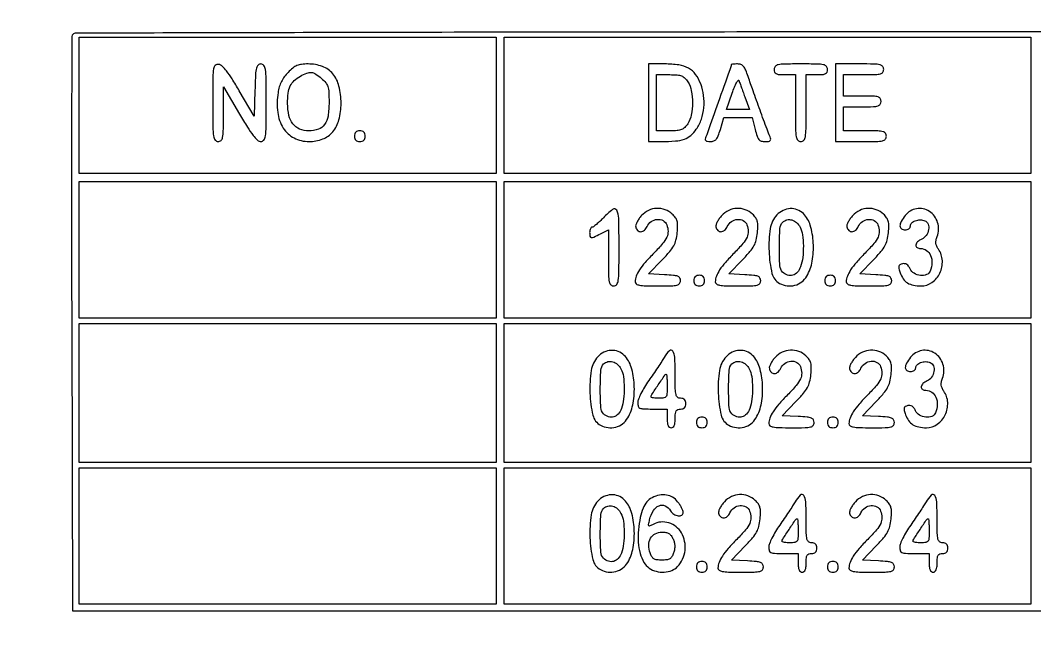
# Model space of a CAD drawing. Extents: x 0 to 1066, y 0 to 761.
# Drawn here: x 963 to 995.11, y 257.42 to 276.75 of the extents above; entities that cross this region are included whole.
import ezdxf

# ---------------------------------------------------------------- set-up
doc = ezdxf.new("R2010")
doc.units = 0
doc.header["$MEASUREMENT"] = 0

msp = doc.modelspace()

# ---------------------------------------------------------------- linework, layer by layer
for points in [[(710.559243, 95.267872, -0.000023), (733.258836, 95.240684, -0.000004), (756.324384, 95.211821, -0.198594)], [(542.992229, 95.24091, -0.000004), (565.972908, 95.212432, -0.198597)], [(606.442229, 95.24091, -0.000004), (629.422908, 95.212432, -0.198597)], [(669.892229, 95.24091, -0.000004), (692.872908, 95.212432, -0.198597)]]:
    msp.add_lwpolyline(points, format="xyb")
for points in [[(964.648203, 276.28245, 0.090685), (964.631776, 276.19374, 0.000053), (964.626152, 273.54868, 0.000687), (964.624253, 270.602798, 0.000419), (964.629709, 267.1245), (964.6515, 258.0723), (1009.1934, 258.0723), (1053.7353, 258.0723), (1053.756828, 267.23025), (1053.778355, 276.3882), (1009.233422, 276.3882, 0.000091), (986.070035, 276.384003, 0.000502), (973.6186, 276.366981, 0.000027), (964.739371, 276.345445, 0.310524)], [(969.093, 274.152184, 0.002307), (969.096585, 273.375395, 0.031808), (969.117053, 273.094823, 0.122712), (969.167846, 272.967883, 0.241002), (969.2622, 272.9196, 0.190288), (969.354586, 272.956081, 0.157537), (969.406228, 273.049248, 0.044469), (969.427751, 273.253968, 0.003727), (969.432235, 273.78675), (969.433071, 274.6539), (969.941756, 273.78675, 0.007391), (970.193337, 273.37205, 0.025517), (970.373626, 273.114703, 0.037582), (970.512844, 272.961392, 0.191908), (970.61772, 272.9196, 0.244357), (970.710805, 272.967981, 0.119723), (970.760966, 273.095848, 0.031542), (970.781384, 273.377112, 0.002351), (970.785, 274.1463, 0.002368), (970.781367, 274.913269, 0.031296), (970.760986, 275.195685, 0.117634), (970.711214, 275.324462, 0.246784), (970.618864, 275.373, 0.191769), (970.528297, 275.336938, 0.147589), (970.474964, 275.24376, 0.045076), (970.447307, 275.042718, 0.004318), (970.428514, 274.54815), (970.4043, 273.7233), (969.933876, 274.527, 0.008645), (969.703766, 274.904988, 0.026008), (969.529305, 275.151367, 0.036923), (969.389322, 275.304072, 0.153718), (969.278226, 275.357734, 0.220394), (969.173834, 275.326704, 0.175666), (969.116864, 275.22248, 0.03616), (969.096201, 274.965264, 0.001968)], [(971.475117, 275.106493, 0.037026), (971.356404, 274.96558, 0.041618), (971.264875, 274.813883, 0.041469), (971.199481, 274.648629, 0.036284), (971.158669, 274.467306, 0.067199), (971.149507, 273.8421, 0.111507), (971.325388, 273.347471, 0.133415), (971.667962, 273.033538, 0.119701), (972.137073, 272.9196, 0.091635), (972.572016, 272.999987, 0.127309), (972.893332, 273.228783, 0.112916), (973.088146, 273.608637, 0.06217), (973.153484, 274.129351, 0.05973), (973.088675, 274.672889, 0.115619), (972.892223, 275.061352, 0.130851), (972.563325, 275.292277, 0.088208), (972.109315, 275.373, 0.029559), (971.904614, 275.360888, 0.070019), (971.75731, 275.322015, 0.070122), (971.626584, 275.244038, 0.029716)], [(982.8828, 274.1463), (982.8828, 272.9196), (983.295225, 272.9196, 0.019297), (983.73731, 272.936668, 0.065137), (984.019681, 272.996048, 0.091739), (984.222958, 273.112524, 0.066792), (984.397883, 273.306377, 0.067944), (984.557326, 273.624145, 0.058432), (984.636282, 273.989842, 0.05702), (984.629385, 274.372783, 0.058287), (984.535929, 274.741295, 0.067012), (984.371203, 275.043806, 0.108631), (984.152335, 275.236516, 0.09062), (983.843041, 275.340651, 0.036021), (983.394601, 275.373), (982.8828, 275.373)], [(985.505395, 275.35185, -0.084799), (985.498891, 275.313834, -0.000052), (985.13292, 274.275062, -0.000388), (984.797376, 273.325328, -0.009822), (984.700375, 273.06765, 0.060048), (984.680783, 272.993919, 0.230938), (984.695032, 272.950062, 0.170663), (984.743125, 272.925954, 0.031659), (984.843379, 272.9196, 0.086283), (984.951494, 272.938397, 0.134827), (985.028323, 272.992359, 0.082591), (985.090396, 273.09937, 0.018432), (985.157868, 273.3003), (985.270276, 273.681), (985.716195, 273.681), (986.162113, 273.681), (986.257975, 273.3003, 0.017238), (986.318732, 273.08992, 0.094259), (986.3756, 272.986704, 0.151772), (986.452762, 272.936369, 0.069301), (986.573169, 272.9196, 0.026054), (986.685307, 272.925447, 0.164706), (986.736534, 272.948983, 0.247679), (986.751351, 272.992516, 0.060807), (986.729828, 273.06765, -0.011966), (986.635521, 273.306164, -0.00107), (986.4143, 273.911341, -0.00152), (986.192464, 274.528087, -0.004019), (986.038621, 274.97115, 0.017425), (985.959481, 275.180761, 0.074748), (985.890459, 275.294594, 0.124968), (985.810612, 275.352549, 0.095087), (985.704049, 275.373, 0.00999), (985.627884, 275.371478, 0.016528), (985.563752, 275.366787, 0.010464), (985.512648, 275.360262, 0.371455)], [(986.859, 275.2038, 0.094959), (986.875563, 275.117374, 0.184152), (986.92245, 275.066325, 0.098846), (987.015439, 275.04093, 0.017388), (987.1974, 275.0346), (987.5358, 275.0346), (987.5358, 273.9771, 0.002827), (987.539531, 273.317141, 0.036854), (987.560334, 273.072937, 0.138781), (987.611594, 272.962468, 0.218517), (987.705, 272.9196, 0.218517), (987.798406, 272.962468, 0.138781), (987.849666, 273.072937, 0.036854), (987.870469, 273.317141, 0.002827), (987.8742, 273.9771), (987.8742, 275.0346), (988.2126, 275.0346, 0.017388), (988.394561, 275.04093, 0.098846), (988.48755, 275.066325, 0.184152), (988.534437, 275.117374, 0.094959), (988.551, 275.2038, 0.186821), (988.515285, 275.296049, 0.160003), (988.4241, 275.34762, 0.045528), (988.223904, 275.369002, 0.003852), (987.705, 275.373, 0.003852), (987.186096, 275.369002, 0.045528), (986.9859, 275.34762, 0.160003), (986.894715, 275.296049, 0.186821)], [(988.8048, 274.1463), (988.8048, 272.9196), (989.6085, 272.9196, 0.004147), (990.099209, 272.92367, 0.047763), (990.290588, 272.945203, 0.16431), (990.377994, 272.996793, 0.179874), (990.4122, 273.0888, 0.157888), (990.38266, 273.180016, 0.176663), (990.30645, 273.231563, 0.055952), (990.141578, 273.253653, 0.005351), (989.7354, 273.258), (989.0586, 273.258), (989.0586, 273.6387), (989.0586, 274.0194), (989.6508, 274.0194, 0.006583), (990.000692, 274.024007, 0.063075), (990.147825, 274.046593, 0.183695), (990.21667, 274.098026, 0.142406), (990.243, 274.1886, 0.142406), (990.21667, 274.279174, 0.183695), (990.147825, 274.330607, 0.063075), (990.000692, 274.353193, 0.006583), (989.6508, 274.3578), (989.0586, 274.3578), (989.0586, 274.6962), (989.0586, 275.0346), (989.6931, 275.0346, 0.005909), (990.071126, 275.039067, 0.059311), (990.227138, 275.06139, 0.180365), (990.299656, 275.112888, 0.150217), (990.3276, 275.2038, 0.17273), (990.294927, 275.295557, 0.168559), (990.211275, 275.34715, 0.050222), (990.028722, 275.368849, 0.004487), (989.5662, 275.373), (988.8048, 275.373)], [(972.535732, 274.915025, -0.04316), (972.667019, 274.780755, -0.095878), (972.734919, 274.65549, -0.064611), (972.765462, 274.484256, -0.011868), (972.7731, 274.162507, -0.036707), (972.74093, 273.724893, -0.118071), (972.632861, 273.455744, -0.157318), (972.43607, 273.308658, -0.08263), (972.131628, 273.258, -0.098294), (971.843304, 273.315234, -0.130439), (971.63153, 273.476671, -0.109535), (971.50384, 273.746602, -0.055972), (971.4618, 274.120971, -0.030752), (971.481993, 274.44898, -0.078499), (971.547551, 274.677267, -0.096029), (971.670414, 274.846561, -0.063668), (971.865777, 274.987325, -0.031059), (972.075723, 275.084912, -0.12071), (972.216779, 275.103749, -0.120444), (972.350739, 275.055269, -0.030859)], [(984.1287, 274.805416, -0.099357), (984.239572, 274.529005, -0.04669), (984.274361, 274.143901, -0.046674), (984.237042, 273.758385, -0.097875), (984.124432, 273.480416, -0.051016), (984.02887, 273.362721, -0.103597), (983.929628, 273.297643, -0.075571), (983.792263, 273.266478, -0.018062), (983.55765, 273.258), (983.1366, 273.258), (983.1366, 274.1463), (983.1366, 275.0346), (983.55765, 275.0346, -0.018077), (983.794149, 275.026047, -0.077494), (983.931159, 274.994403, -0.104702), (984.030641, 274.927751, -0.048117)], [(985.931555, 274.33665), (986.081344, 273.9348), (985.719038, 273.9348), (985.356732, 273.9348), (985.534543, 274.449218, -0.011999), (985.605293, 274.639024, -0.026422), (985.670317, 274.779459, -0.047278), (985.720634, 274.856101, -0.601846), (985.74706, 274.851068, 0.009837), (985.768896, 274.784895, 0.001488), (985.815571, 274.653523, 0.001668), (985.871662, 274.498756, 0.001442)], [(973.5768, 273.0888, 0.072254), (973.587531, 273.014931, 0.124864), (973.6191, 272.9619, 0.124864), (973.672131, 272.930331, 0.072254), (973.746, 272.9196, 0.072254), (973.819869, 272.930331, 0.124864), (973.8729, 272.9619, 0.124864), (973.904469, 273.014931, 0.072254), (973.9152, 273.0888, 0.072254), (973.904469, 273.162669, 0.124864), (973.8729, 273.2157, 0.124864), (973.819869, 273.247269, 0.072254), (973.746, 273.258, 0.072254), (973.672131, 273.247269, 0.124864), (973.6191, 273.2157, 0.124864), (973.587531, 273.162669, 0.072254)], [(981.456343, 270.5085, -0.012896), (981.3437, 270.395085, -0.017658), (981.236263, 270.299379, -0.014513), (981.143538, 270.226913, -0.159931), (981.099327, 270.2124, 0.204456), (981.069619, 270.199722, 0.08356), (981.044432, 270.162697, 0.063783), (981.027309, 270.107971, 0.043988), (981.0216, 270.0432, 0.045641), (981.032647, 269.922428, 0.329106), (981.07279, 269.884845, 0.140559), (981.151419, 269.897751, 0.008817), (981.364201, 270.003073), (981.6138, 270.132145), (981.6138, 269.241673, 0.003582), (981.61773, 268.693118, 0.043388), (981.638969, 268.483659, 0.155458), (981.690503, 268.388474, 0.193909), (981.783, 268.3512, 0.240299), (981.877322, 268.399309, 0.123223), (981.928133, 268.525688, 0.031956), (981.948611, 268.805038, 0.002322), (981.9522, 269.5779, 0.0048), (981.943357, 270.498994, 0.118137), (981.879623, 270.744105, 0.464027), (981.748009, 270.772476, 0.039521)], [(982.664094, 270.57733, 0.031895), (982.585349, 270.480675, 0.03572), (982.522767, 270.378249, 0.038416), (982.483148, 270.284608, 0.129141), (982.478755, 270.218752, 0.149559), (982.537203, 270.108423, 0.208342), (982.639825, 270.067921, 0.17358), (982.754605, 270.113585, 0.109196), (982.840659, 270.231389, -0.136927), (982.968962, 270.388271, -0.132692), (983.161525, 270.458403, -0.148399), (983.347474, 270.418921, -0.180063), (983.462999, 270.284685, -0.082698), (983.502291, 270.079596, -0.113536), (983.464772, 269.896231, -0.071351), (983.332311, 269.689752, -0.017151), (983.055167, 269.390554, 0.014659), (982.779363, 269.095764, 0.035488), (982.598525, 268.858805, 0.049211), (982.493941, 268.659178, 0.096356), (982.4598, 268.483662, 0.251746), (982.495898, 268.416511, 0.100877), (982.595768, 268.376246, 0.039402), (982.791093, 268.355977, 0.006159), (983.1789, 268.3512, 0.004991), (983.608913, 268.355492, 0.051496), (983.784765, 268.377208, 0.165833), (983.866238, 268.427658, 0.173634), (983.898, 268.516363, 0.137594), (983.873637, 268.603218, 0.167411), (983.808938, 268.656847, 0.068231), (983.675744, 268.687208, 0.009511), (983.39285, 268.706713), (982.887701, 268.7319), (983.321135, 269.180905, 0.013983), (983.55811, 269.440544, 0.051792), (983.684675, 269.622274, 0.067063), (983.754097, 269.800771, 0.035315), (983.793574, 270.035826, 0.018734), (983.806702, 270.26064, 0.070129), (983.789923, 270.400778, 0.092494), (983.738045, 270.509936, 0.048201), (983.637836, 270.623171, 0.098637), (983.408947, 270.764573, 0.101292), (983.145546, 270.80569, 0.100218), (982.884915, 270.740025, 0.094482)], [(985.202094, 270.57733, 0.031895), (985.123349, 270.480675, 0.03572), (985.060767, 270.378249, 0.038416), (985.021148, 270.284608, 0.129141), (985.016755, 270.218752, 0.149559), (985.075203, 270.108423, 0.208342), (985.177825, 270.067921, 0.17358), (985.292605, 270.113585, 0.109196), (985.378659, 270.231389, -0.136927), (985.506962, 270.388271, -0.132692), (985.699525, 270.458403, -0.148399), (985.885474, 270.418921, -0.180063), (986.000999, 270.284685, -0.082698), (986.040291, 270.079596, -0.113536), (986.002772, 269.896231, -0.071351), (985.870311, 269.689752, -0.017151), (985.593167, 269.390554, 0.014659), (985.317363, 269.095764, 0.035488), (985.136525, 268.858805, 0.049211), (985.031941, 268.659178, 0.096356), (984.9978, 268.483662, 0.251746), (985.033898, 268.416511, 0.100877), (985.133768, 268.376246, 0.039402), (985.329093, 268.355977, 0.006159), (985.7169, 268.3512, 0.004991), (986.146913, 268.355492, 0.051496), (986.322765, 268.377208, 0.165833), (986.404238, 268.427658, 0.173634), (986.436, 268.516363, 0.137594), (986.411637, 268.603218, 0.167411), (986.346938, 268.656847, 0.068231), (986.213744, 268.687208, 0.009511), (985.93085, 268.706713), (985.425701, 268.7319), (985.859135, 269.180905, 0.013983), (986.09611, 269.440544, 0.051792), (986.222675, 269.622274, 0.067063), (986.292097, 269.800771, 0.035315), (986.331574, 270.035826, 0.018734), (986.344702, 270.26064, 0.070129), (986.327923, 270.400778, 0.092494), (986.276045, 270.509936, 0.048201), (986.175836, 270.623171, 0.098637), (985.946947, 270.764573, 0.101292), (985.683546, 270.80569, 0.100218), (985.422915, 270.740025, 0.094482)], [(986.947336, 270.597076, 0.152003), (986.738257, 270.166992, 0.047851), (986.698367, 269.444643, 0.047135), (986.792735, 268.748113, 0.215898), (987.034982, 268.43217, 0.092561), (987.271814, 268.357141, 0.095715), (987.516826, 268.373985, 0.097339), (987.734691, 268.480183, 0.099409), (987.894255, 268.660285, 0.088862), (988.066589, 269.133013, 0.056908), (988.100919, 269.717906, 0.058409), (988.005093, 270.270343, 0.124883), (987.785138, 270.639862, 0.105457), (987.594551, 270.763442, 0.104414), (987.369429, 270.799091, 0.100688), (987.142502, 270.74073, 0.091298)], [(989.347494, 270.57733, 0.031895), (989.268749, 270.480675, 0.03572), (989.206167, 270.378249, 0.038416), (989.166548, 270.284608, 0.129141), (989.162155, 270.218752, 0.149559), (989.220603, 270.108423, 0.208342), (989.323225, 270.067921, 0.17358), (989.438005, 270.113585, 0.109196), (989.524059, 270.231389, -0.136927), (989.652362, 270.388271, -0.132692), (989.844925, 270.458403, -0.148399), (990.030874, 270.418921, -0.180063), (990.146399, 270.284685, -0.082698), (990.185691, 270.079596, -0.113536), (990.148172, 269.896231, -0.071351), (990.015711, 269.689752, -0.017151), (989.738567, 269.390554, 0.014659), (989.462763, 269.095764, 0.035488), (989.281925, 268.858805, 0.049211), (989.177341, 268.659178, 0.096356), (989.1432, 268.483662, 0.251746), (989.179298, 268.416511, 0.100877), (989.279168, 268.376246, 0.039402), (989.474493, 268.355977, 0.006159), (989.8623, 268.3512, 0.004991), (990.292313, 268.355492, 0.051496), (990.468165, 268.377208, 0.165833), (990.549638, 268.427658, 0.173634), (990.5814, 268.516363, 0.137594), (990.557037, 268.603218, 0.167411), (990.492338, 268.656847, 0.068231), (990.359144, 268.687208, 0.009511), (990.07625, 268.706713), (989.571101, 268.7319), (990.004535, 269.180905, 0.013983), (990.24151, 269.440544, 0.051792), (990.368075, 269.622274, 0.067063), (990.437497, 269.800771, 0.035315), (990.476974, 270.035826, 0.018734), (990.490102, 270.26064, 0.070129), (990.473323, 270.400778, 0.092494), (990.421445, 270.509936, 0.048201), (990.321236, 270.623171, 0.098637), (990.092347, 270.764573, 0.101292), (989.828946, 270.80569, 0.100218), (989.568315, 270.740025, 0.094482)], [(991.01054, 270.581691, 0.036263), (990.881649, 270.390853, 0.127687), (990.842815, 270.249175, 0.255234), (990.888542, 270.162672, 0.147232), (991.0044, 270.1278, 0.069923), (991.069066, 270.136888, 0.085796), (991.123898, 270.163402, 0.100111), (991.160557, 270.202781, 0.138398), (991.1736, 270.248999, -0.205301), (991.214726, 270.344936, -0.103637), (991.328697, 270.41549, -0.086619), (991.481901, 270.442573, -0.092403), (991.631558, 270.415011, -0.217898), (991.734021, 270.310458, -0.129124), (991.749897, 270.133318, -0.110414), (991.674849, 269.949372, -0.138385), (991.53315, 269.832789, 0.078534), (991.402061, 269.748731, 0.181056), (991.348239, 269.646755, 0.289475), (991.38498, 269.567923, 0.143755), (991.49508, 269.5356, -0.153562), (991.683616, 269.476298, -0.140388), (991.812332, 269.317892, -0.113447), (991.854103, 269.085013, -0.079658), (991.799049, 268.823419, -0.213177), (991.686497, 268.711109, -0.118008), (991.490344, 268.685599, -0.106556), (991.287981, 268.752191, -0.154474), (991.162877, 268.89085, 0.048256), (991.113171, 268.976871, 0.09227), (991.055889, 269.032014, 0.112186), (990.990782, 269.05644, 0.098128), (990.918076, 269.052062, 0.070866), (990.841582, 269.019966, 0.203715), (990.808359, 268.97441, 0.121946), (990.809417, 268.901553, 0.019555), (990.851284, 268.764426, 0.069477), (990.947599, 268.576755, 0.099821), (991.082768, 268.44856, 0.090949), (991.267033, 268.375274, 0.049325), (991.510478, 268.3512, 0.156234), (991.855516, 268.461711, 0.127456), (992.105736, 268.760401, 0.123402), (992.184246, 269.151283, 0.141857), (992.061569, 269.510399, -0.046292), (992.00486, 269.60979, -0.080762), (991.980094, 269.70112, -0.077431), (991.985045, 269.798242, -0.039482), (992.019408, 269.915794, 0.165824), (992.034808, 270.359896, 0.175108), (991.774465, 270.709059, 0.189893), (991.369212, 270.794625, 0.186376)], [(987.680485, 270.2124, -0.081099), (987.757236, 269.968687, -0.032593), (987.784566, 269.619412, -0.032563), (987.765521, 269.25475, -0.054591), (987.696724, 268.956024, -0.098089), (987.596851, 268.785952, -0.141237), (987.450172, 268.693245, -0.151206), (987.284269, 268.696084, -0.117575), (987.12972, 268.79112, -0.184972), (987.042279, 268.987142, -0.013959), (987.026961, 269.579306, -0.013997), (987.044755, 270.17131, -0.183871), (987.132962, 270.367922, -0.138754), (987.265364, 270.441922, -0.128363), (987.421248, 270.438581, -0.113878), (987.569987, 270.35664, -0.093659)], [(984.321, 268.5204, 0.072254), (984.331731, 268.446531, 0.124864), (984.3633, 268.3935, 0.124864), (984.416331, 268.361931, 0.072254), (984.4902, 268.3512, 0.072254), (984.564069, 268.361931, 0.124864), (984.6171, 268.3935, 0.124864), (984.648669, 268.446531, 0.072254), (984.6594, 268.5204, 0.072254), (984.648669, 268.594269, 0.124864), (984.6171, 268.6473, 0.124864), (984.564069, 268.678869, 0.072254), (984.4902, 268.6896, 0.072254), (984.416331, 268.678869, 0.124864), (984.3633, 268.6473, 0.124864), (984.331731, 268.594269, 0.072254)], [(988.4664, 268.5204, 0.072254), (988.477131, 268.446531, 0.124864), (988.5087, 268.3935, 0.124864), (988.561731, 268.361931, 0.072254), (988.6356, 268.3512, 0.072254), (988.709469, 268.361931, 0.124864), (988.7625, 268.3935, 0.124864), (988.794069, 268.446531, 0.072254), (988.8048, 268.5204, 0.072254), (988.794069, 268.594269, 0.124864), (988.7625, 268.6473, 0.124864), (988.709469, 268.678869, 0.072254), (988.6356, 268.6896, 0.072254), (988.561731, 268.678869, 0.124864), (988.5087, 268.6473, 0.124864), (988.477131, 268.594269, 0.072254)], [(981.279136, 266.113276, 0.152003), (981.070057, 265.683192, 0.047851), (981.030167, 264.960843, 0.047135), (981.124535, 264.264313, 0.215898), (981.366782, 263.94837, 0.092561), (981.603614, 263.873341, 0.095715), (981.848626, 263.890185, 0.097339), (982.066491, 263.996383, 0.099409), (982.226055, 264.176485, 0.088862), (982.398389, 264.649213, 0.056908), (982.432719, 265.234106, 0.058409), (982.336893, 265.786543, 0.124883), (982.116938, 266.156062, 0.105457), (981.926351, 266.279642, 0.104414), (981.701229, 266.315291, 0.100688), (981.474302, 266.25693, 0.091298)], [(983.377428, 266.087615, -0.008911), (983.301117, 265.965937, -0.002459), (983.176836, 265.777435, -0.002483), (983.033925, 265.565267, -0.002595), (982.890978, 265.357631, 0.017175), (982.758302, 265.152348, 0.019635), (982.646207, 264.947238, 0.019172), (982.565358, 264.767431, 0.096351), (982.5444, 264.659681, 0.07848), (982.5621, 264.547607, 0.216127), (982.614735, 264.489845, 0.092929), (982.72718, 264.464608, 0.008863), (983.0097, 264.4596), (983.475, 264.4596), (983.475, 264.1635, 0.025511), (983.481928, 264.027799, 0.075863), (983.505214, 263.9379, 0.129352), (983.545265, 263.886526, 0.164293), (983.6019, 263.8674, 0.164293), (983.658535, 263.886526, 0.129352), (983.698586, 263.9379, 0.075863), (983.721872, 264.027799, 0.025511), (983.7288, 264.1635, -0.022514), (983.735753, 264.317834, -0.10769), (983.762036, 264.401437, -0.177212), (983.813192, 264.444601, -0.087745), (983.898, 264.4596, 0.072254), (983.971869, 264.470331, 0.124864), (984.0249, 264.5019, 0.124864), (984.056469, 264.554931, 0.072254), (984.0672, 264.6288, 0.072254), (984.056469, 264.702669, 0.124864), (984.0249, 264.7557, 0.124864), (983.971869, 264.787269, 0.072254), (983.898, 264.798, -0.17273), (983.806243, 264.830673, -0.168559), (983.75465, 264.914325, -0.050222), (983.732951, 265.096878, -0.004487), (983.7288, 265.5594, 0.011883), (983.716062, 266.095284, 0.135688), (983.650732, 266.294247, 0.478251), (983.544109, 266.304042, 0.057033)], [(985.339936, 266.113276, 0.152003), (985.130857, 265.683192, 0.047851), (985.090967, 264.960843, 0.047135), (985.185335, 264.264313, 0.215898), (985.427582, 263.94837, 0.092561), (985.664414, 263.873341, 0.095715), (985.909426, 263.890185, 0.097339), (986.127291, 263.996383, 0.099409), (986.286855, 264.176485, 0.088862), (986.459189, 264.649213, 0.056908), (986.493519, 265.234106, 0.058409), (986.397693, 265.786543, 0.124883), (986.177738, 266.156062, 0.105457), (985.987151, 266.279642, 0.104414), (985.762029, 266.315291, 0.100688), (985.535102, 266.25693, 0.091298)], [(986.894094, 266.09353, 0.031895), (986.815349, 265.996875, 0.03572), (986.752767, 265.894449, 0.038416), (986.713148, 265.800808, 0.129141), (986.708755, 265.734952, 0.149559), (986.767203, 265.624623, 0.208342), (986.869825, 265.584121, 0.17358), (986.984605, 265.629785, 0.109196), (987.070659, 265.747589, -0.136927), (987.198962, 265.904471, -0.132692), (987.391525, 265.974603, -0.148399), (987.577474, 265.935121, -0.180063), (987.692999, 265.800885, -0.082698), (987.732291, 265.595796, -0.113536), (987.694772, 265.412431, -0.071351), (987.562311, 265.205952, -0.017151), (987.285167, 264.906754, 0.014659), (987.009363, 264.611964, 0.035488), (986.828525, 264.375005, 0.049211), (986.723941, 264.175378, 0.096356), (986.6898, 263.999862, 0.251746), (986.725898, 263.932711, 0.100877), (986.825768, 263.892446, 0.039402), (987.021093, 263.872177, 0.006159), (987.4089, 263.8674, 0.004991), (987.838913, 263.871692, 0.051496), (988.014765, 263.893408, 0.165833), (988.096238, 263.943858, 0.173634), (988.128, 264.032563, 0.137594), (988.103637, 264.119418, 0.167411), (988.038938, 264.173047, 0.068231), (987.905744, 264.203408, 0.009511), (987.62285, 264.222913), (987.117701, 264.2481), (987.551135, 264.697105, 0.013983), (987.78811, 264.956744, 0.051792), (987.914675, 265.138474, 0.067063), (987.984097, 265.316971, 0.035315), (988.023574, 265.552026, 0.018734), (988.036702, 265.77684, 0.070129), (988.019923, 265.916978, 0.092494), (987.968045, 266.026136, 0.048201), (987.867836, 266.139371, 0.098637), (987.638947, 266.280773, 0.101292), (987.375546, 266.32189, 0.100218), (987.114915, 266.256225, 0.094482)], [(989.432094, 266.09353, 0.031895), (989.353349, 265.996875, 0.03572), (989.290767, 265.894449, 0.038416), (989.251148, 265.800808, 0.129141), (989.246755, 265.734952, 0.149559), (989.305203, 265.624623, 0.208342), (989.407825, 265.584121, 0.17358), (989.522605, 265.629785, 0.109196), (989.608659, 265.747589, -0.136927), (989.736962, 265.904471, -0.132692), (989.929525, 265.974603, -0.148399), (990.115474, 265.935121, -0.180063), (990.230999, 265.800885, -0.082698), (990.270291, 265.595796, -0.113536), (990.232772, 265.412431, -0.071351), (990.100311, 265.205952, -0.017151), (989.823167, 264.906754, 0.014659), (989.547363, 264.611964, 0.035488), (989.366525, 264.375005, 0.049211), (989.261941, 264.175378, 0.096356), (989.2278, 263.999862, 0.251746), (989.263898, 263.932711, 0.100877), (989.363768, 263.892446, 0.039402), (989.559093, 263.872177, 0.006159), (989.9469, 263.8674, 0.004991), (990.376913, 263.871692, 0.051496), (990.552765, 263.893408, 0.165833), (990.634238, 263.943858, 0.173634), (990.666, 264.032563, 0.137594), (990.641637, 264.119418, 0.167411), (990.576938, 264.173047, 0.068231), (990.443744, 264.203408, 0.009511), (990.16085, 264.222913), (989.655701, 264.2481), (990.089135, 264.697105, 0.013983), (990.32611, 264.956744, 0.051792), (990.452675, 265.138474, 0.067063), (990.522097, 265.316971, 0.035315), (990.561574, 265.552026, 0.018734), (990.574702, 265.77684, 0.070129), (990.557923, 265.916978, 0.092494), (990.506045, 266.026136, 0.048201), (990.405836, 266.139371, 0.098637), (990.176947, 266.280773, 0.101292), (989.913546, 266.32189, 0.100218), (989.652915, 266.256225, 0.094482)], [(991.17974, 266.097891, 0.036263), (991.050849, 265.907053, 0.127687), (991.012015, 265.765375, 0.255234), (991.057742, 265.678872, 0.147232), (991.1736, 265.644, 0.069923), (991.238266, 265.653088, 0.085796), (991.293098, 265.679602, 0.100111), (991.329757, 265.718981, 0.138398), (991.3428, 265.765199, -0.205301), (991.383926, 265.861136, -0.103637), (991.497897, 265.93169, -0.086619), (991.651101, 265.958773, -0.092403), (991.800758, 265.931211, -0.217898), (991.903221, 265.826658, -0.129124), (991.919097, 265.649518, -0.110414), (991.844049, 265.465572, -0.138385), (991.70235, 265.348989, 0.078534), (991.571261, 265.264931, 0.181056), (991.517439, 265.162955, 0.289475), (991.55418, 265.084123, 0.143755), (991.66428, 265.0518, -0.153562), (991.852816, 264.992498, -0.140388), (991.981532, 264.834092, -0.113447), (992.023303, 264.601213, -0.079658), (991.968249, 264.339619, -0.213177), (991.855697, 264.227309, -0.118008), (991.659544, 264.201799, -0.106556), (991.457181, 264.268391, -0.154474), (991.332077, 264.40705, 0.048256), (991.282371, 264.493071, 0.09227), (991.225089, 264.548214, 0.112186), (991.159982, 264.57264, 0.098128), (991.087276, 264.568262, 0.070866), (991.010782, 264.536166, 0.203715), (990.977559, 264.49061, 0.121946), (990.978617, 264.417753, 0.019555), (991.020484, 264.280626, 0.069477), (991.116799, 264.092955, 0.099821), (991.251968, 263.96476, 0.090949), (991.436233, 263.891474, 0.049325), (991.679678, 263.8674, 0.156234), (992.024716, 263.977911, 0.127456), (992.274936, 264.276601, 0.123402), (992.353446, 264.667483, 0.141857), (992.230769, 265.026599, -0.046292), (992.17406, 265.12599, -0.080762), (992.149294, 265.21732, -0.077431), (992.154245, 265.314442, -0.039482), (992.188608, 265.431994, 0.165824), (992.204008, 265.876096, 0.175108), (991.943665, 266.225259, 0.189893), (991.538412, 266.310825, 0.186376)], [(982.012285, 265.7286, -0.081099), (982.089036, 265.484887, -0.032593), (982.116366, 265.135612, -0.032563), (982.097321, 264.77095, -0.054591), (982.028524, 264.472224, -0.098089), (981.928651, 264.302152, -0.141237), (981.781972, 264.209445, -0.151206), (981.616069, 264.212284, -0.117575), (981.46152, 264.30732, -0.184972), (981.374079, 264.503342, -0.013959), (981.358761, 265.095506, -0.013997), (981.376555, 265.68751, -0.183871), (981.464762, 265.884122, -0.138754), (981.597164, 265.958122, -0.128363), (981.753048, 265.954781, -0.113878), (981.901787, 265.87284, -0.093659)], [(986.073085, 265.7286, -0.081099), (986.149836, 265.484887, -0.032593), (986.177166, 265.135612, -0.032563), (986.158121, 264.77095, -0.054591), (986.089324, 264.472224, -0.098089), (985.989451, 264.302152, -0.141237), (985.842772, 264.209445, -0.151206), (985.676869, 264.212284, -0.117575), (985.52232, 264.30732, -0.184972), (985.434879, 264.503342, -0.013959), (985.419561, 265.095506, -0.013997), (985.437355, 265.68751, -0.183871), (985.525562, 265.884122, -0.138754), (985.657964, 265.958122, -0.128363), (985.813848, 265.954781, -0.113878), (985.962587, 265.87284, -0.093659)], [(983.475, 265.1787, -0.012152), (983.469204, 264.940263, -0.135673), (983.43975, 264.850875, -0.212646), (983.373579, 264.809043, -0.036189), (983.2212, 264.798, -0.016346), (983.123907, 264.801182, -0.026685), (983.041954, 264.810958, -0.025047), (982.980513, 264.824838, -0.336541), (982.9674, 264.842114, -0.144412), (982.988732, 264.914434, -0.003182), (983.190904, 265.222984, -0.002184), (983.401391, 265.536823, -0.248867), (983.443942, 265.5594, -0.383308), (983.456385, 265.548218, -0.006315), (983.465877, 265.447569, -0.012701), (983.472766, 265.324671, -0.00765)], [(984.4056, 264.0366, 0.072254), (984.416331, 263.962731, 0.124864), (984.4479, 263.9097, 0.124864), (984.500931, 263.878131, 0.072254), (984.5748, 263.8674, 0.072254), (984.648669, 263.878131, 0.124864), (984.7017, 263.9097, 0.124864), (984.733269, 263.962731, 0.072254), (984.744, 264.0366, 0.072254), (984.733269, 264.110469, 0.124864), (984.7017, 264.1635, 0.124864), (984.648669, 264.195069, 0.072254), (984.5748, 264.2058, 0.072254), (984.500931, 264.195069, 0.124864), (984.4479, 264.1635, 0.124864), (984.416331, 264.110469, 0.072254)], [(988.551, 264.0366, 0.072254), (988.561731, 263.962731, 0.124864), (988.5933, 263.9097, 0.124864), (988.646331, 263.878131, 0.072254), (988.7202, 263.8674, 0.072254), (988.794069, 263.878131, 0.124864), (988.8471, 263.9097, 0.124864), (988.878669, 263.962731, 0.072254), (988.8894, 264.0366, 0.072254), (988.878669, 264.110469, 0.124864), (988.8471, 264.1635, 0.124864), (988.794069, 264.195069, 0.072254), (988.7202, 264.2058, 0.072254), (988.646331, 264.195069, 0.124864), (988.5933, 264.1635, 0.124864), (988.561731, 264.110469, 0.072254)], [(981.279136, 261.544876, 0.152003), (981.070057, 261.114792, 0.047851), (981.030167, 260.392443, 0.047135), (981.124535, 259.695913, 0.215898), (981.366782, 259.37997, 0.092561), (981.603614, 259.304941, 0.095715), (981.848626, 259.321785, 0.097339), (982.066491, 259.427983, 0.099409), (982.226055, 259.608085, 0.088862), (982.398389, 260.080813, 0.056908), (982.432719, 260.665706, 0.058409), (982.336893, 261.218143, 0.124883), (982.116938, 261.587662, 0.105457), (981.926351, 261.711242, 0.104414), (981.701229, 261.746891, 0.100688), (981.474302, 261.68853, 0.091298)], [(982.998201, 261.653453, 0.10942), (982.836347, 261.52551, 0.070207), (982.711972, 261.319766, 0.052534), (982.62264, 261.029515, 0.025295), (982.567092, 260.643784, 0.039108), (982.561444, 260.248, 0.052337), (982.621617, 259.894246, 0.061203), (982.739843, 259.610923, 0.111006), (982.908098, 259.426162, 0.091843), (983.126825, 259.326421, 0.076185), (983.381977, 259.302729, 0.07879), (983.624288, 259.356086, 0.112161), (983.805893, 259.479632, 0.160157), (984.041519, 259.990155, 0.161149), (983.927446, 260.539447, 0.187451), (983.529172, 260.858813, 0.201846), (983.034981, 260.812692, -0.018753), (982.929469, 260.761216, -0.344532), (982.895605, 260.769761, -0.220387), (982.886058, 260.811254, -0.009559), (982.920444, 260.960268, -0.073888), (983.038861, 261.245576, -0.15681), (983.216914, 261.401359, -0.218461), (983.410022, 261.397021, -0.140902), (983.579233, 261.2448, 0.104487), (983.686549, 261.133342, 0.116457), (983.825774, 261.080262, 0.178539), (983.935748, 261.104967, 0.2544), (983.9826, 261.191091, 0.094937), (983.971295, 261.250093, 0.024866), (983.931094, 261.338136, 0.02434), (983.874372, 261.435674, 0.022783), (983.80726, 261.529491, 0.090201), (983.64868, 261.669806, 0.09842), (983.45552, 261.739931, 0.089489), (983.23523, 261.734099, 0.061569)], [(985.286694, 261.52513, 0.031895), (985.207949, 261.428475, 0.03572), (985.145367, 261.326049, 0.038416), (985.105748, 261.232408, 0.129141), (985.101355, 261.166552, 0.149559), (985.159803, 261.056223, 0.208342), (985.262425, 261.015721, 0.17358), (985.377205, 261.061385, 0.109196), (985.463259, 261.179189, -0.136927), (985.591562, 261.336071, -0.132692), (985.784125, 261.406203, -0.148399), (985.970074, 261.366721, -0.180063), (986.085599, 261.232485, -0.082698), (986.124891, 261.027396, -0.113536), (986.087372, 260.844031, -0.071351), (985.954911, 260.637552, -0.017151), (985.677767, 260.338354, 0.014659), (985.401963, 260.043564, 0.035488), (985.221125, 259.806605, 0.049211), (985.116541, 259.606978, 0.096356), (985.0824, 259.431462, 0.251746), (985.118498, 259.364311, 0.100877), (985.218368, 259.324046, 0.039402), (985.413693, 259.303777, 0.006159), (985.8015, 259.299, 0.004991), (986.231513, 259.303292, 0.051496), (986.407365, 259.325008, 0.165833), (986.488838, 259.375458, 0.173634), (986.5206, 259.464163, 0.137594), (986.496237, 259.551018, 0.167411), (986.431538, 259.604647, 0.068231), (986.298344, 259.635008, 0.009511), (986.01545, 259.654513), (985.510301, 259.6797), (985.943735, 260.128705, 0.013983), (986.18071, 260.388344, 0.051792), (986.307275, 260.570074, 0.067063), (986.376697, 260.748571, 0.035315), (986.416174, 260.983626, 0.018734), (986.429302, 261.20844, 0.070129), (986.412523, 261.348578, 0.092494), (986.360645, 261.457736, 0.048201), (986.260436, 261.570971, 0.098637), (986.031547, 261.712373, 0.101292), (985.768146, 261.75349, 0.100218), (985.507515, 261.687825, 0.094482)], [(987.522828, 261.519215, -0.008911), (987.446517, 261.397537, -0.002459), (987.322236, 261.209035, -0.002483), (987.179325, 260.996867, -0.002595), (987.036378, 260.789231, 0.017175), (986.903702, 260.583948, 0.019635), (986.791607, 260.378838, 0.019172), (986.710758, 260.199031, 0.096351), (986.6898, 260.091281, 0.07848), (986.7075, 259.979207, 0.216127), (986.760135, 259.921445, 0.092929), (986.87258, 259.896208, 0.008863), (987.1551, 259.8912), (987.6204, 259.8912), (987.6204, 259.5951, 0.025511), (987.627328, 259.459399, 0.075863), (987.650614, 259.3695, 0.129352), (987.690665, 259.318126, 0.164293), (987.7473, 259.299, 0.164293), (987.803935, 259.318126, 0.129352), (987.843986, 259.3695, 0.075863), (987.867272, 259.459399, 0.025511), (987.8742, 259.5951, -0.022514), (987.881153, 259.749434, -0.10769), (987.907436, 259.833037, -0.177212), (987.958592, 259.876201, -0.087745), (988.0434, 259.8912, 0.072254), (988.117269, 259.901931, 0.124864), (988.1703, 259.9335, 0.124864), (988.201869, 259.986531, 0.072254), (988.2126, 260.0604, 0.072254), (988.201869, 260.134269, 0.124864), (988.1703, 260.1873, 0.124864), (988.117269, 260.218869, 0.072254), (988.0434, 260.2296, -0.17273), (987.951643, 260.262273, -0.168559), (987.90005, 260.345925, -0.050222), (987.878351, 260.528478, -0.004487), (987.8742, 260.991, 0.011883), (987.861462, 261.526884, 0.135688), (987.796132, 261.725847, 0.478251), (987.689509, 261.735642, 0.057033)], [(989.432094, 261.52513, 0.031895), (989.353349, 261.428475, 0.03572), (989.290767, 261.326049, 0.038416), (989.251148, 261.232408, 0.129141), (989.246755, 261.166552, 0.149559), (989.305203, 261.056223, 0.208342), (989.407825, 261.015721, 0.17358), (989.522605, 261.061385, 0.109196), (989.608659, 261.179189, -0.136927), (989.736962, 261.336071, -0.132692), (989.929525, 261.406203, -0.148399), (990.115474, 261.366721, -0.180063), (990.230999, 261.232485, -0.082698), (990.270291, 261.027396, -0.113536), (990.232772, 260.844031, -0.071351), (990.100311, 260.637552, -0.017151), (989.823167, 260.338354, 0.014659), (989.547363, 260.043564, 0.035488), (989.366525, 259.806605, 0.049211), (989.261941, 259.606978, 0.096356), (989.2278, 259.431462, 0.251746), (989.263898, 259.364311, 0.100877), (989.363768, 259.324046, 0.039402), (989.559093, 259.303777, 0.006159), (989.9469, 259.299, 0.004991), (990.376913, 259.303292, 0.051496), (990.552765, 259.325008, 0.165833), (990.634238, 259.375458, 0.173634), (990.666, 259.464163, 0.137594), (990.641637, 259.551018, 0.167411), (990.576938, 259.604647, 0.068231), (990.443744, 259.635008, 0.009511), (990.16085, 259.654513), (989.655701, 259.6797), (990.089135, 260.128705, 0.013983), (990.32611, 260.388344, 0.051792), (990.452675, 260.570074, 0.067063), (990.522097, 260.748571, 0.035315), (990.561574, 260.983626, 0.018734), (990.574702, 261.20844, 0.070129), (990.557923, 261.348578, 0.092494), (990.506045, 261.457736, 0.048201), (990.405836, 261.570971, 0.098637), (990.176947, 261.712373, 0.101292), (989.913546, 261.75349, 0.100218), (989.652915, 261.687825, 0.094482)], [(991.668228, 261.519215, -0.008911), (991.591917, 261.397537, -0.002459), (991.467636, 261.209035, -0.002483), (991.324725, 260.996867, -0.002595), (991.181778, 260.789231, 0.017175), (991.049102, 260.583948, 0.019635), (990.937007, 260.378838, 0.019172), (990.856158, 260.199031, 0.096351), (990.8352, 260.091281, 0.07848), (990.8529, 259.979207, 0.216127), (990.905535, 259.921445, 0.092929), (991.01798, 259.896208, 0.008863), (991.3005, 259.8912), (991.7658, 259.8912), (991.7658, 259.5951, 0.025511), (991.772728, 259.459399, 0.075863), (991.796014, 259.3695, 0.129352), (991.836065, 259.318126, 0.164293), (991.8927, 259.299, 0.164293), (991.949335, 259.318126, 0.129352), (991.989386, 259.3695, 0.075863), (992.012672, 259.459399, 0.025511), (992.0196, 259.5951, -0.022514), (992.026553, 259.749434, -0.10769), (992.052836, 259.833037, -0.177212), (992.103992, 259.876201, -0.087745), (992.1888, 259.8912, 0.072254), (992.262669, 259.901931, 0.124864), (992.3157, 259.9335, 0.124864), (992.347269, 259.986531, 0.072254), (992.358, 260.0604, 0.072254), (992.347269, 260.134269, 0.124864), (992.3157, 260.1873, 0.124864), (992.262669, 260.218869, 0.072254), (992.1888, 260.2296, -0.17273), (992.097043, 260.262273, -0.168559), (992.04545, 260.345925, -0.050222), (992.023751, 260.528478, -0.004487), (992.0196, 260.991, 0.011883), (992.006862, 261.526884, 0.135688), (991.941532, 261.725847, 0.478251), (991.834909, 261.735642, 0.057033)], [(982.012285, 261.1602, -0.081099), (982.089036, 260.916487, -0.032593), (982.116366, 260.567212, -0.032563), (982.097321, 260.20255, -0.054591), (982.028524, 259.903824, -0.098089), (981.928651, 259.733752, -0.141237), (981.781972, 259.641045, -0.151206), (981.616069, 259.643884, -0.117575), (981.46152, 259.73892, -0.184972), (981.374079, 259.934942, -0.013959), (981.358761, 260.527106, -0.013997), (981.376555, 261.11911, -0.183871), (981.464762, 261.315722, -0.138754), (981.597164, 261.389722, -0.128363), (981.753048, 261.386381, -0.113878), (981.901787, 261.30444, -0.093659)], [(987.6204, 260.6103, -0.012152), (987.614604, 260.371863, -0.135673), (987.58515, 260.282475, -0.212646), (987.518979, 260.240643, -0.036189), (987.3666, 260.2296, -0.016346), (987.269307, 260.232782, -0.026685), (987.187354, 260.242558, -0.025047), (987.125913, 260.256438, -0.336541), (987.1128, 260.273714, -0.144412), (987.134132, 260.346034, -0.003182), (987.336304, 260.654584, -0.002184), (987.546791, 260.968423, -0.248867), (987.589342, 260.991, -0.383308), (987.601785, 260.979818, -0.006315), (987.611277, 260.879169, -0.012701), (987.618166, 260.756271, -0.00765)], [(991.7658, 260.6103, -0.012152), (991.760004, 260.371863, -0.135673), (991.73055, 260.282475, -0.212646), (991.664379, 260.240643, -0.036189), (991.512, 260.2296, -0.016346), (991.414707, 260.232782, -0.026685), (991.332754, 260.242558, -0.025047), (991.271313, 260.256438, -0.336541), (991.2582, 260.273714, -0.144412), (991.279532, 260.346034, -0.003182), (991.481704, 260.654584, -0.002184), (991.692191, 260.968423, -0.248867), (991.734742, 260.991, -0.383308), (991.747185, 260.979818, -0.006315), (991.756677, 260.879169, -0.012701), (991.763566, 260.756271, -0.00765)], [(983.661146, 260.353091, -0.045017), (983.699518, 260.243767, -0.05221), (983.715255, 260.134666, -0.051676), (983.708108, 260.02373, -0.042671), (983.678445, 259.908941, -0.048235), (983.623472, 259.790505, -0.122694), (983.557625, 259.723292, -0.106757), (983.461879, 259.689553, -0.031532), (983.3058, 259.6797, -0.031532), (983.149721, 259.689553, -0.106757), (983.053975, 259.723292, -0.122694), (982.988128, 259.790505, -0.048235), (982.933155, 259.908941, -0.089139), (982.893194, 260.155991, -0.124934), (982.9517, 260.370706, -0.140159), (983.098361, 260.515123, -0.125447), (983.3058, 260.568, -0.044301), (983.434475, 260.556577, -0.091969), (983.528453, 260.521148, -0.096908), (983.600398, 260.455832, -0.053278)], [(984.4056, 259.4682, 0.072254), (984.416331, 259.394331, 0.124864), (984.4479, 259.3413, 0.124864), (984.500931, 259.309731, 0.072254), (984.5748, 259.299, 0.072254), (984.648669, 259.309731, 0.124864), (984.7017, 259.3413, 0.124864), (984.733269, 259.394331, 0.072254), (984.744, 259.4682, 0.072254), (984.733269, 259.542069, 0.124864), (984.7017, 259.5951, 0.124864), (984.648669, 259.626669, 0.072254), (984.5748, 259.6374, 0.072254), (984.500931, 259.626669, 0.124864), (984.4479, 259.5951, 0.124864), (984.416331, 259.542069, 0.072254)], [(988.551, 259.4682, 0.072254), (988.561731, 259.394331, 0.124864), (988.5933, 259.3413, 0.124864), (988.646331, 259.309731, 0.072254), (988.7202, 259.299, 0.072254), (988.794069, 259.309731, 0.124864), (988.8471, 259.3413, 0.124864), (988.878669, 259.394331, 0.072254), (988.8894, 259.4682, 0.072254), (988.878669, 259.542069, 0.124864), (988.8471, 259.5951, 0.124864), (988.794069, 259.626669, 0.072254), (988.7202, 259.6374, 0.072254), (988.646331, 259.626669, 0.124864), (988.5933, 259.5951, 0.124864), (988.561731, 259.542069, 0.072254)]]:
    msp.add_lwpolyline(points, format="xyb", close=True)
for points in [[(978.0606, 274.0617), (978.0606, 271.9044), (971.4618, 271.9044), (964.863, 271.9044), (964.863, 274.0617), (964.863, 276.219), (971.4618, 276.219), (978.0606, 276.219)], [(994.9806, 274.0617), (994.9806, 271.9044), (986.6475, 271.9044), (978.3144, 271.9044), (978.3144, 274.0617), (978.3144, 276.219), (986.6475, 276.219), (994.9806, 276.219)], [(978.0606, 269.4933), (978.0606, 267.336), (971.4618, 267.336), (964.863, 267.336), (964.863, 269.4933), (964.863, 271.6506), (971.4618, 271.6506), (978.0606, 271.6506)], [(994.9806, 269.4933), (994.9806, 267.336), (986.6475, 267.336), (978.3144, 267.336), (978.3144, 269.4933), (978.3144, 271.6506), (986.6475, 271.6506), (994.9806, 271.6506)], [(978.0606, 264.9672), (978.0606, 262.7676), (971.4618, 262.7676), (964.863, 262.7676), (964.863, 264.9672), (964.863, 267.1668), (971.4618, 267.1668), (978.0606, 267.1668)], [(994.9806, 264.9672), (994.9806, 262.7676), (986.6475, 262.7676), (978.3144, 262.7676), (978.3144, 264.9672), (978.3144, 267.1668), (986.6475, 267.1668), (994.9806, 267.1668)], [(978.0606, 260.4411), (978.0606, 258.2838), (971.4618, 258.2838), (964.863, 258.2838), (964.863, 260.4411), (964.863, 262.5984), (971.4618, 262.5984), (978.0606, 262.5984)], [(994.9806, 260.4411), (994.9806, 258.2838), (986.6475, 258.2838), (978.3144, 258.2838), (978.3144, 260.4411), (978.3144, 262.5984), (986.6475, 262.5984), (994.9806, 262.5984)]]:
    msp.add_lwpolyline(points, close=True)

doc.saveas('drawing.dxf')
